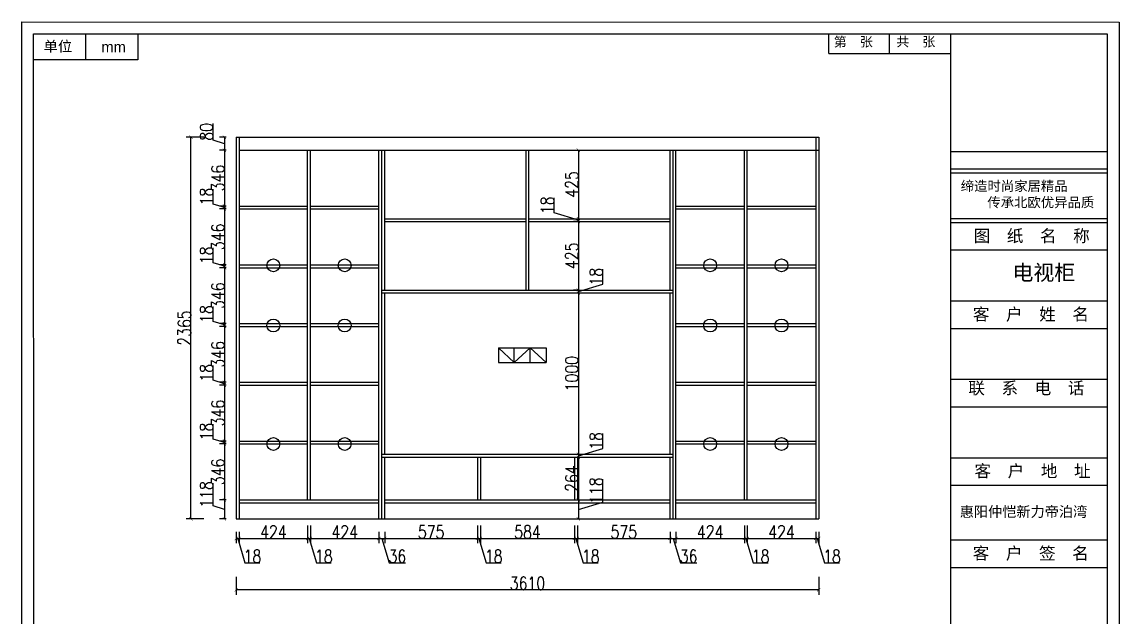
# Model space of a CAD drawing. Header units: millimetres. Extents: x 3255186 to 3429179, y -984851 to -941485.
# Drawn here: x 3275771 to 3282571, y -949659 to -945971 of the extents above; entities that cross this region are included whole.
import ezdxf

# ---------------------------------------------------------------- set-up
doc = ezdxf.new("R2010")
doc.units = ezdxf.units.MM
doc.header["$PDMODE"] = 35
doc.styles.add('DIM_FONT', font='SIMPLEX.shx', dxfattribs={"width": 0.8})
doc.styles.get("Standard").update_dxf_attribs({"font": 'acaderef.shx', "bigfont": 'bigfont.shx'})
doc.styles.add('新宋体', font='', dxfattribs={"height": 80})
doc.styles.get('新宋体').set_extended_font_data('NSimSun')
doc.dimstyles.new('ISO-25', dxfattribs={"dimtxt": 80, "dimasz": 20, "dimexe": 30, "dimexo": 80, "dimtad": 1, "dimdec": 0, "dimtxsty": 'DIM_FONT', "dimblk": 'ARCHTICK', "dimcen": 2.5, "dimadec": 0, "dimazin": 0, "dimtfac": 1, "dimtdec": 0, "dimtmove": 1, "dimatfit": 3, "dimfxl": 80, "dimfxlon": 1, "dimarcsym": 0})

# ---------------------------------------------------------------- blocks, each defined once
blk = doc.blocks.new('_ArchTick')
at = {"color": 0, "linetype": 'ByBlock', "const_width": 0.15}
blk.add_lwpolyline([(-0.5, -0.5), (0.5, 0.5)], dxfattribs=at)
blk = doc.blocks.new('*D330')
at = {"color": 0, "lineweight": -2, "ltscale": 5}
for p, q in [((3276955.3, -946704.4), (3276955.3, -946599.5)), ((3277037.2, -946685.7), (3276996.2, -946685.7)), ((3277026.2, -946685.7), (3277026.2, -946765.7)), ((3277026.2, -946725.7), (3276955.3, -946704.4)), ((3277037.2, -946765.7), (3276996.2, -946765.7))]:
    blk.add_line(p, q, dxfattribs=at)
at = {"layer": 'Defpoints', "color": 0, "ltscale": 5}
for p in [(3277117.2, -946685.7), (3277026.2, -946765.7), (3277117.2, -946765.7)]:
    blk.add_point(p, dxfattribs=at)
at = {"color": 0, "lineweight": -2, "ltscale": 5, "xscale": 20, "yscale": 20, "zscale": 20}
for p, rotation in [((3277026.2, -946685.7), 90), ((3277026.2, -946765.7), 270)]:
    blk.add_blockref('_ArchTick', p, dxfattribs=dict(at, rotation=rotation))
at = {"color": 0, "ltscale": 5, "insert": (3276914.6, -946651.9), "char_height": 80, "attachment_point": 5, "rotation": 90, "style": 'DIM_FONT'}
blk.add_mtext('80', dxfattribs=at)
blk = doc.blocks.new('*D331')
at = {"color": 0, "lineweight": -2, "ltscale": 5}
for p, q in [((3277037.2, -946765.7), (3276996.2, -946765.7)), ((3277026.2, -946765.7), (3277026.2, -947111.8)), ((3277037.2, -947111.8), (3276996.2, -947111.8))]:
    blk.add_line(p, q, dxfattribs=at)
at = {"layer": 'Defpoints', "color": 0, "ltscale": 5}
for p in [(3277117.2, -946765.7), (3277026.2, -947111.8), (3277117.2, -947111.8)]:
    blk.add_point(p, dxfattribs=at)
at = {"color": 0, "lineweight": -2, "ltscale": 5, "xscale": 20, "yscale": 20, "zscale": 20}
for p, rotation in [((3277026.2, -946765.7), 90), ((3277026.2, -947111.8), 270)]:
    blk.add_blockref('_ArchTick', p, dxfattribs=dict(at, rotation=rotation))
at = {"color": 0, "ltscale": 5, "insert": (3276985.6, -946938.7), "char_height": 80, "attachment_point": 5, "rotation": 90, "style": 'DIM_FONT'}
blk.add_mtext('346', dxfattribs=at)
blk = doc.blocks.new('*D332')
at = {"color": 0, "lineweight": -2, "ltscale": 5}
for p, q in [((3276955.3, -947099.5), (3276955.3, -947006.9)), ((3277026.2, -947120.8), (3276955.3, -947099.5)), ((3277037.2, -947111.8), (3276996.2, -947111.8)), ((3277026.2, -947111.8), (3277026.2, -947129.8)), ((3277037.2, -947129.8), (3276996.2, -947129.8))]:
    blk.add_line(p, q, dxfattribs=at)
at = {"layer": 'Defpoints', "color": 0, "ltscale": 5}
for p in [(3277117.2, -947111.8), (3277026.2, -947129.8), (3277117.2, -947129.8)]:
    blk.add_point(p, dxfattribs=at)
at = {"color": 0, "lineweight": -2, "ltscale": 5, "xscale": 20, "yscale": 20, "zscale": 20}
for p, rotation in [((3277026.2, -947111.8), 90), ((3277026.2, -947129.8), 270)]:
    blk.add_blockref('_ArchTick', p, dxfattribs=dict(at, rotation=rotation))
at = {"color": 0, "ltscale": 5, "insert": (3276914.6, -947053.2), "char_height": 80, "attachment_point": 5, "rotation": 90, "style": 'DIM_FONT'}
blk.add_mtext('18', dxfattribs=at)
blk = doc.blocks.new('*D333')
at = {"color": 0, "lineweight": -2, "ltscale": 5}
for p, q in [((3277037.2, -947129.8), (3276996.2, -947129.8)), ((3277026.2, -947129.8), (3277026.2, -947476)), ((3277037.2, -947476), (3276996.2, -947476))]:
    blk.add_line(p, q, dxfattribs=at)
at = {"layer": 'Defpoints', "color": 0, "ltscale": 5}
for p in [(3277117.2, -947129.8), (3277026.2, -947476), (3277117.2, -947476)]:
    blk.add_point(p, dxfattribs=at)
at = {"color": 0, "lineweight": -2, "ltscale": 5, "xscale": 20, "yscale": 20, "zscale": 20}
for p, rotation in [((3277026.2, -947129.8), 90), ((3277026.2, -947476), 270)]:
    blk.add_blockref('_ArchTick', p, dxfattribs=dict(at, rotation=rotation))
at = {"color": 0, "ltscale": 5, "insert": (3276985.6, -947302.9), "char_height": 80, "attachment_point": 5, "rotation": 90, "style": 'DIM_FONT'}
blk.add_mtext('346', dxfattribs=at)
blk = doc.blocks.new('*D334')
at = {"color": 0, "lineweight": -2, "ltscale": 5}
for p, q in [((3276955.3, -947463.7), (3276955.3, -947371)), ((3277026.2, -947485), (3276955.3, -947463.7)), ((3277037.2, -947476), (3276996.2, -947476)), ((3277037.2, -947494), (3276996.2, -947494)), ((3277026.2, -947476), (3277026.2, -947494))]:
    blk.add_line(p, q, dxfattribs=at)
at = {"layer": 'Defpoints', "color": 0, "ltscale": 5}
for p in [(3277026.2, -947494), (3277117.2, -947476), (3277117.2, -947494)]:
    blk.add_point(p, dxfattribs=at)
at = {"color": 0, "lineweight": -2, "ltscale": 5, "xscale": 20, "yscale": 20, "zscale": 20}
for p, rotation in [((3277026.2, -947476), 90), ((3277026.2, -947494), 270)]:
    blk.add_blockref('_ArchTick', p, dxfattribs=dict(at, rotation=rotation))
at = {"color": 0, "ltscale": 5, "insert": (3276914.6, -947417.4), "char_height": 80, "attachment_point": 5, "rotation": 90, "style": 'DIM_FONT'}
blk.add_mtext('18', dxfattribs=at)
blk = doc.blocks.new('*D335')
at = {"color": 0, "lineweight": -2, "ltscale": 5}
for p, q in [((3277037.2, -947494), (3276996.2, -947494)), ((3277026.2, -947494), (3277026.2, -947840.2)), ((3277037.2, -947840.2), (3276996.2, -947840.2))]:
    blk.add_line(p, q, dxfattribs=at)
at = {"layer": 'Defpoints', "color": 0, "ltscale": 5}
for p in [(3277117.2, -947494), (3277026.2, -947840.2), (3277117.2, -947840.2)]:
    blk.add_point(p, dxfattribs=at)
at = {"color": 0, "lineweight": -2, "ltscale": 5, "xscale": 20, "yscale": 20, "zscale": 20}
for p, rotation in [((3277026.2, -947494), 90), ((3277026.2, -947840.2), 270)]:
    blk.add_blockref('_ArchTick', p, dxfattribs=dict(at, rotation=rotation))
at = {"color": 0, "ltscale": 5, "insert": (3276985.6, -947667.1), "char_height": 80, "attachment_point": 5, "rotation": 90, "style": 'DIM_FONT'}
blk.add_mtext('346', dxfattribs=at)
blk = doc.blocks.new('*D336')
at = {"color": 0, "lineweight": -2, "ltscale": 5}
for p, q in [((3276955.3, -947827.9), (3276955.3, -947735.2)), ((3277026.2, -947849.2), (3276955.3, -947827.9)), ((3277037.2, -947840.2), (3276996.2, -947840.2)), ((3277037.2, -947858.2), (3276996.2, -947858.2)), ((3277026.2, -947840.2), (3277026.2, -947858.2))]:
    blk.add_line(p, q, dxfattribs=at)
at = {"layer": 'Defpoints', "color": 0, "ltscale": 5}
for p in [(3277026.2, -947858.2), (3277117.2, -947840.2), (3277117.2, -947858.2)]:
    blk.add_point(p, dxfattribs=at)
at = {"color": 0, "lineweight": -2, "ltscale": 5, "xscale": 20, "yscale": 20, "zscale": 20}
for p, rotation in [((3277026.2, -947840.2), 90), ((3277026.2, -947858.2), 270)]:
    blk.add_blockref('_ArchTick', p, dxfattribs=dict(at, rotation=rotation))
at = {"color": 0, "ltscale": 5, "insert": (3276914.6, -947781.5), "char_height": 80, "attachment_point": 5, "rotation": 90, "style": 'DIM_FONT'}
blk.add_mtext('18', dxfattribs=at)
blk = doc.blocks.new('*D337')
at = {"color": 0, "lineweight": -2, "ltscale": 5}
for p, q in [((3277037.2, -947858.2), (3276996.2, -947858.2)), ((3277026.2, -947858.2), (3277026.2, -948204.3)), ((3277037.2, -948204.3), (3276996.2, -948204.3))]:
    blk.add_line(p, q, dxfattribs=at)
at = {"layer": 'Defpoints', "color": 0, "ltscale": 5}
for p in [(3277117.2, -947858.2), (3277026.2, -948204.3), (3277117.2, -948204.3)]:
    blk.add_point(p, dxfattribs=at)
at = {"color": 0, "lineweight": -2, "ltscale": 5, "xscale": 20, "yscale": 20, "zscale": 20}
for p, rotation in [((3277026.2, -947858.2), 90), ((3277026.2, -948204.3), 270)]:
    blk.add_blockref('_ArchTick', p, dxfattribs=dict(at, rotation=rotation))
at = {"color": 0, "ltscale": 5, "insert": (3276985.6, -948031.2), "char_height": 80, "attachment_point": 5, "rotation": 90, "style": 'DIM_FONT'}
blk.add_mtext('346', dxfattribs=at)
blk = doc.blocks.new('*D338')
at = {"color": 0, "lineweight": -2, "ltscale": 5}
for p, q in [((3276955.3, -948192), (3276955.3, -948099.4)), ((3277026.2, -948213.3), (3276955.3, -948192)), ((3277037.2, -948204.3), (3276996.2, -948204.3)), ((3277037.2, -948222.3), (3276996.2, -948222.3)), ((3277026.2, -948204.3), (3277026.2, -948222.3))]:
    blk.add_line(p, q, dxfattribs=at)
at = {"layer": 'Defpoints', "color": 0, "ltscale": 5}
for p in [(3277026.2, -948222.3), (3277117.2, -948204.3), (3277117.2, -948222.3)]:
    blk.add_point(p, dxfattribs=at)
at = {"color": 0, "lineweight": -2, "ltscale": 5, "xscale": 20, "yscale": 20, "zscale": 20}
for p, rotation in [((3277026.2, -948204.3), 90), ((3277026.2, -948222.3), 270)]:
    blk.add_blockref('_ArchTick', p, dxfattribs=dict(at, rotation=rotation))
at = {"color": 0, "ltscale": 5, "insert": (3276914.6, -948145.7), "char_height": 80, "attachment_point": 5, "rotation": 90, "style": 'DIM_FONT'}
blk.add_mtext('18', dxfattribs=at)
blk = doc.blocks.new('*D339')
at = {"color": 0, "lineweight": -2, "ltscale": 5}
for p, q in [((3277037.2, -948222.3), (3276996.2, -948222.3)), ((3277026.2, -948222.3), (3277026.2, -948568.5)), ((3277037.2, -948568.5), (3276996.2, -948568.5))]:
    blk.add_line(p, q, dxfattribs=at)
at = {"layer": 'Defpoints', "color": 0, "ltscale": 5}
for p in [(3277117.2, -948222.3), (3277026.2, -948568.5), (3277117.2, -948568.5)]:
    blk.add_point(p, dxfattribs=at)
at = {"color": 0, "lineweight": -2, "ltscale": 5, "xscale": 20, "yscale": 20, "zscale": 20}
for p, rotation in [((3277026.2, -948222.3), 90), ((3277026.2, -948568.5), 270)]:
    blk.add_blockref('_ArchTick', p, dxfattribs=dict(at, rotation=rotation))
at = {"color": 0, "ltscale": 5, "insert": (3276985.6, -948395.4), "char_height": 80, "attachment_point": 5, "rotation": 90, "style": 'DIM_FONT'}
blk.add_mtext('346', dxfattribs=at)
blk = doc.blocks.new('*D340')
at = {"color": 0, "lineweight": -2, "ltscale": 5}
for p, q in [((3276955.3, -948556.2), (3276955.3, -948463.5)), ((3277026.2, -948577.5), (3276955.3, -948556.2)), ((3277037.2, -948568.5), (3276996.2, -948568.5)), ((3277037.2, -948586.5), (3276996.2, -948586.5)), ((3277026.2, -948568.5), (3277026.2, -948586.5))]:
    blk.add_line(p, q, dxfattribs=at)
at = {"layer": 'Defpoints', "color": 0, "ltscale": 5}
for p in [(3277026.2, -948586.5), (3277117.2, -948568.5), (3277117.2, -948586.5)]:
    blk.add_point(p, dxfattribs=at)
at = {"color": 0, "lineweight": -2, "ltscale": 5, "xscale": 20, "yscale": 20, "zscale": 20}
for p, rotation in [((3277026.2, -948568.5), 90), ((3277026.2, -948586.5), 270)]:
    blk.add_blockref('_ArchTick', p, dxfattribs=dict(at, rotation=rotation))
at = {"color": 0, "ltscale": 5, "insert": (3276914.6, -948509.9), "char_height": 80, "attachment_point": 5, "rotation": 90, "style": 'DIM_FONT'}
blk.add_mtext('18', dxfattribs=at)
blk = doc.blocks.new('*D341')
at = {"color": 0, "lineweight": -2, "ltscale": 5}
for p, q in [((3277037.2, -948586.5), (3276996.2, -948586.5)), ((3277026.2, -948586.5), (3277026.2, -948932.7)), ((3277037.2, -948932.7), (3276996.2, -948932.7))]:
    blk.add_line(p, q, dxfattribs=at)
at = {"layer": 'Defpoints', "color": 0, "ltscale": 5}
for p in [(3277117.2, -948586.5), (3277026.2, -948932.7), (3277117.2, -948932.7)]:
    blk.add_point(p, dxfattribs=at)
at = {"color": 0, "lineweight": -2, "ltscale": 5, "xscale": 20, "yscale": 20, "zscale": 20}
for p, rotation in [((3277026.2, -948586.5), 90), ((3277026.2, -948932.7), 270)]:
    blk.add_blockref('_ArchTick', p, dxfattribs=dict(at, rotation=rotation))
at = {"color": 0, "ltscale": 5, "insert": (3276985.6, -948759.6), "char_height": 80, "attachment_point": 5, "rotation": 90, "style": 'DIM_FONT'}
blk.add_mtext('346', dxfattribs=at)
blk = doc.blocks.new('*D342')
at = {"color": 0, "lineweight": -2, "ltscale": 5}
for p, q in [((3276955.3, -948970.4), (3276955.3, -948828.9)), ((3277037.2, -948932.7), (3276996.2, -948932.7)), ((3277026.2, -948932.7), (3277026.2, -949050.7)), ((3277026.2, -948991.7), (3276955.3, -948970.4)), ((3277037.2, -949050.7), (3276996.2, -949050.7))]:
    blk.add_line(p, q, dxfattribs=at)
at = {"layer": 'Defpoints', "color": 0, "ltscale": 5}
for p in [(3277117.2, -948932.7), (3277026.2, -949050.7), (3277117.2, -949050.7)]:
    blk.add_point(p, dxfattribs=at)
at = {"color": 0, "lineweight": -2, "ltscale": 5, "xscale": 20, "yscale": 20, "zscale": 20}
for p, rotation in [((3277026.2, -948932.7), 90), ((3277026.2, -949050.7), 270)]:
    blk.add_blockref('_ArchTick', p, dxfattribs=dict(at, rotation=rotation))
at = {"color": 0, "ltscale": 5, "insert": (3276914.6, -948899.7), "char_height": 80, "attachment_point": 5, "rotation": 90, "style": 'DIM_FONT'}
blk.add_mtext('118', dxfattribs=at)
blk = doc.blocks.new('*D343')
at = {"color": 0, "lineweight": -2, "ltscale": 5}
for p, q in [((3276898.5, -946685.7), (3276788.5, -946685.7)), ((3276818.5, -949050.7), (3276818.5, -946685.7)), ((3276898.5, -949050.7), (3276788.5, -949050.7))]:
    blk.add_line(p, q, dxfattribs=at)
at = {"layer": 'Defpoints', "color": 0, "ltscale": 5}
for p in [(3276818.5, -946685.7), (3277099.2, -946685.7), (3277099.2, -949050.7)]:
    blk.add_point(p, dxfattribs=at)
at = {"color": 0, "lineweight": -2, "ltscale": 5, "xscale": 20, "yscale": 20, "zscale": 20}
for p, rotation in [((3276818.5, -946685.7), 90), ((3276818.5, -949050.7), 270)]:
    blk.add_blockref('_ArchTick', p, dxfattribs=dict(at, rotation=rotation))
at = {"color": 0, "ltscale": 5, "insert": (3276777.9, -947868.2), "char_height": 80, "attachment_point": 5, "rotation": 90, "style": 'DIM_FONT'}
blk.add_mtext('2365', dxfattribs=at)
blk = doc.blocks.new('*D344')
at = {"color": 0, "lineweight": -2, "ltscale": 5}
for p, q in [((3277099.2, -949130.7), (3277099.2, -949202.1)), ((3277117.2, -949130.7), (3277117.2, -949202.1)), ((3277099.2, -949172.1), (3277117.2, -949172.1)), ((3277108.2, -949172.1), (3277153.4, -949323)), ((3277153.4, -949323), (3277246.1, -949323))]:
    blk.add_line(p, q, dxfattribs=at)
at = {"layer": 'Defpoints', "color": 0, "ltscale": 5}
for p in [(3277099.2, -949050.7), (3277117.2, -949050.7), (3277117.2, -949172.1)]:
    blk.add_point(p, dxfattribs=at)
at = {"color": 0, "lineweight": -2, "ltscale": 5, "xscale": 20, "yscale": 20, "zscale": 20, "rotation": 180}
blk.add_blockref('_ArchTick', (3277099.2, -949172.1), dxfattribs=at)
at = {"color": 0, "lineweight": -2, "ltscale": 5, "xscale": 20, "yscale": 20, "zscale": 20}
blk.add_blockref('_ArchTick', (3277117.2, -949172.1), dxfattribs=at)
at = {"color": 0, "ltscale": 5, "insert": (3277199.8, -949282.4), "char_height": 80, "attachment_point": 5, "style": 'DIM_FONT'}
blk.add_mtext('18', dxfattribs=at)
blk = doc.blocks.new('*D345')
at = {"color": 0, "lineweight": -2, "ltscale": 5}
for p, q in [((3277117.2, -949130.7), (3277117.2, -949202.1)), ((3277541.4, -949092.1), (3277541.4, -949202.1)), ((3277117.2, -949172.1), (3277541.4, -949172.1))]:
    blk.add_line(p, q, dxfattribs=at)
at = {"layer": 'Defpoints', "color": 0, "ltscale": 5}
for p in [(3277541.4, -948932.7), (3277117.2, -949050.7), (3277541.4, -949172.1)]:
    blk.add_point(p, dxfattribs=at)
at = {"color": 0, "lineweight": -2, "ltscale": 5, "xscale": 20, "yscale": 20, "zscale": 20, "rotation": 180}
blk.add_blockref('_ArchTick', (3277117.2, -949172.1), dxfattribs=at)
at = {"color": 0, "lineweight": -2, "ltscale": 5, "xscale": 20, "yscale": 20, "zscale": 20}
blk.add_blockref('_ArchTick', (3277541.4, -949172.1), dxfattribs=at)
at = {"color": 0, "ltscale": 5, "insert": (3277329.3, -949131.4), "char_height": 80, "attachment_point": 5, "style": 'DIM_FONT'}
blk.add_mtext('424', dxfattribs=at)
blk = doc.blocks.new('*D346')
at = {"color": 0, "lineweight": -2, "ltscale": 5}
for p, q in [((3277541.4, -949092.1), (3277541.4, -949202.1)), ((3277559.4, -949092.1), (3277559.4, -949202.1)), ((3277541.4, -949172.1), (3277559.4, -949172.1)), ((3277550.4, -949172.1), (3277595.7, -949323)), ((3277595.7, -949323), (3277688.4, -949323))]:
    blk.add_line(p, q, dxfattribs=at)
at = {"layer": 'Defpoints', "color": 0, "ltscale": 5}
for p in [(3277541.4, -948932.7), (3277559.4, -948932.7), (3277559.4, -949172.1)]:
    blk.add_point(p, dxfattribs=at)
at = {"color": 0, "lineweight": -2, "ltscale": 5, "xscale": 20, "yscale": 20, "zscale": 20, "rotation": 180}
blk.add_blockref('_ArchTick', (3277541.4, -949172.1), dxfattribs=at)
at = {"color": 0, "lineweight": -2, "ltscale": 5, "xscale": 20, "yscale": 20, "zscale": 20}
blk.add_blockref('_ArchTick', (3277559.4, -949172.1), dxfattribs=at)
at = {"color": 0, "ltscale": 5, "insert": (3277642, -949282.4), "char_height": 80, "attachment_point": 5, "style": 'DIM_FONT'}
blk.add_mtext('18', dxfattribs=at)
blk = doc.blocks.new('*D347')
at = {"color": 0, "lineweight": -2, "ltscale": 5}
for p, q in [((3277559.4, -949092.1), (3277559.4, -949202.1)), ((3277983.7, -949130.7), (3277983.7, -949202.1)), ((3277559.4, -949172.1), (3277983.7, -949172.1))]:
    blk.add_line(p, q, dxfattribs=at)
at = {"layer": 'Defpoints', "color": 0, "ltscale": 5}
for p in [(3277559.4, -948932.7), (3277983.7, -949050.7), (3277983.7, -949172.1)]:
    blk.add_point(p, dxfattribs=at)
at = {"color": 0, "lineweight": -2, "ltscale": 5, "xscale": 20, "yscale": 20, "zscale": 20, "rotation": 180}
blk.add_blockref('_ArchTick', (3277559.4, -949172.1), dxfattribs=at)
at = {"color": 0, "lineweight": -2, "ltscale": 5, "xscale": 20, "yscale": 20, "zscale": 20}
blk.add_blockref('_ArchTick', (3277983.7, -949172.1), dxfattribs=at)
at = {"color": 0, "ltscale": 5, "insert": (3277771.5, -949131.4), "char_height": 80, "attachment_point": 5, "style": 'DIM_FONT'}
blk.add_mtext('424', dxfattribs=at)
blk = doc.blocks.new('*D348')
at = {"color": 0, "lineweight": -2, "ltscale": 5}
for p, q in [((3277983.7, -949130.7), (3277983.7, -949202.1)), ((3278019.7, -949130.7), (3278019.7, -949202.1)), ((3277983.7, -949172.1), (3278019.7, -949172.1)), ((3278001.7, -949172.1), (3278046.9, -949323)), ((3278046.9, -949323), (3278148.8, -949323))]:
    blk.add_line(p, q, dxfattribs=at)
at = {"layer": 'Defpoints', "color": 0, "ltscale": 5}
for p in [(3277983.7, -949050.7), (3278019.7, -949050.7), (3278019.7, -949172.1)]:
    blk.add_point(p, dxfattribs=at)
at = {"color": 0, "lineweight": -2, "ltscale": 5, "xscale": 20, "yscale": 20, "zscale": 20, "rotation": 180}
blk.add_blockref('_ArchTick', (3277983.7, -949172.1), dxfattribs=at)
at = {"color": 0, "lineweight": -2, "ltscale": 5, "xscale": 20, "yscale": 20, "zscale": 20}
blk.add_blockref('_ArchTick', (3278019.7, -949172.1), dxfattribs=at)
at = {"color": 0, "ltscale": 5, "insert": (3278097.8, -949282.4), "char_height": 80, "attachment_point": 5, "style": 'DIM_FONT'}
blk.add_mtext('36', dxfattribs=at)
blk = doc.blocks.new('*D349')
at = {"color": 0, "lineweight": -2, "ltscale": 5}
for p, q in [((3278019.7, -949130.7), (3278019.7, -949202.1)), ((3278594.3, -949092.1), (3278594.3, -949202.1)), ((3278019.7, -949172.1), (3278594.3, -949172.1))]:
    blk.add_line(p, q, dxfattribs=at)
at = {"layer": 'Defpoints', "color": 0, "ltscale": 5}
for p in [(3278594.3, -948932.7), (3278019.7, -949050.7), (3278594.3, -949172.1)]:
    blk.add_point(p, dxfattribs=at)
at = {"color": 0, "lineweight": -2, "ltscale": 5, "xscale": 20, "yscale": 20, "zscale": 20, "rotation": 180}
blk.add_blockref('_ArchTick', (3278019.7, -949172.1), dxfattribs=at)
at = {"color": 0, "lineweight": -2, "ltscale": 5, "xscale": 20, "yscale": 20, "zscale": 20}
blk.add_blockref('_ArchTick', (3278594.3, -949172.1), dxfattribs=at)
at = {"color": 0, "ltscale": 5, "insert": (3278307, -949131.4), "char_height": 80, "attachment_point": 5, "style": 'DIM_FONT'}
blk.add_mtext('575', dxfattribs=at)
blk = doc.blocks.new('*D350')
at = {"color": 0, "lineweight": -2, "ltscale": 5}
for p, q in [((3278594.3, -949092.1), (3278594.3, -949202.1)), ((3278612.3, -949092.1), (3278612.3, -949202.1)), ((3278594.3, -949172.1), (3278612.3, -949172.1)), ((3278603.3, -949172.1), (3278648.6, -949323)), ((3278648.6, -949323), (3278741.3, -949323))]:
    blk.add_line(p, q, dxfattribs=at)
at = {"layer": 'Defpoints', "color": 0, "ltscale": 5}
for p in [(3278594.3, -948932.7), (3278612.3, -948932.7), (3278612.3, -949172.1)]:
    blk.add_point(p, dxfattribs=at)
at = {"color": 0, "lineweight": -2, "ltscale": 5, "xscale": 20, "yscale": 20, "zscale": 20, "rotation": 180}
blk.add_blockref('_ArchTick', (3278594.3, -949172.1), dxfattribs=at)
at = {"color": 0, "lineweight": -2, "ltscale": 5, "xscale": 20, "yscale": 20, "zscale": 20}
blk.add_blockref('_ArchTick', (3278612.3, -949172.1), dxfattribs=at)
at = {"color": 0, "ltscale": 5, "insert": (3278694.9, -949282.4), "char_height": 80, "attachment_point": 5, "style": 'DIM_FONT'}
blk.add_mtext('18', dxfattribs=at)
blk = doc.blocks.new('*D351')
at = {"color": 0, "lineweight": -2, "ltscale": 5}
for p, q in [((3278612.3, -949092.1), (3278612.3, -949202.1)), ((3279196, -949092.1), (3279196, -949202.1)), ((3278612.3, -949172.1), (3279196, -949172.1))]:
    blk.add_line(p, q, dxfattribs=at)
at = {"layer": 'Defpoints', "color": 0, "ltscale": 5}
for p in [(3278612.3, -948932.7), (3279196, -948932.7), (3279196, -949172.1)]:
    blk.add_point(p, dxfattribs=at)
at = {"color": 0, "lineweight": -2, "ltscale": 5, "xscale": 20, "yscale": 20, "zscale": 20, "rotation": 180}
blk.add_blockref('_ArchTick', (3278612.3, -949172.1), dxfattribs=at)
at = {"color": 0, "lineweight": -2, "ltscale": 5, "xscale": 20, "yscale": 20, "zscale": 20}
blk.add_blockref('_ArchTick', (3279196, -949172.1), dxfattribs=at)
at = {"color": 0, "ltscale": 5, "insert": (3278904.2, -949131.4), "char_height": 80, "attachment_point": 5, "style": 'DIM_FONT'}
blk.add_mtext('584', dxfattribs=at)
blk = doc.blocks.new('*D352')
at = {"color": 0, "lineweight": -2, "ltscale": 5}
for p, q in [((3279196, -949092.1), (3279196, -949202.1)), ((3279214, -949092.1), (3279214, -949202.1)), ((3279196, -949172.1), (3279214, -949172.1)), ((3279205, -949172.1), (3279250.3, -949323)), ((3279250.3, -949323), (3279342.9, -949323))]:
    blk.add_line(p, q, dxfattribs=at)
at = {"layer": 'Defpoints', "color": 0, "ltscale": 5}
for p in [(3279196, -948932.7), (3279214, -948932.7), (3279214, -949172.1)]:
    blk.add_point(p, dxfattribs=at)
at = {"color": 0, "lineweight": -2, "ltscale": 5, "xscale": 20, "yscale": 20, "zscale": 20, "rotation": 180}
blk.add_blockref('_ArchTick', (3279196, -949172.1), dxfattribs=at)
at = {"color": 0, "lineweight": -2, "ltscale": 5, "xscale": 20, "yscale": 20, "zscale": 20}
blk.add_blockref('_ArchTick', (3279214, -949172.1), dxfattribs=at)
at = {"color": 0, "ltscale": 5, "insert": (3279296.6, -949282.4), "char_height": 80, "attachment_point": 5, "style": 'DIM_FONT'}
blk.add_mtext('18', dxfattribs=at)
blk = doc.blocks.new('*D353')
at = {"color": 0, "lineweight": -2, "ltscale": 5}
for p, q in [((3279214, -949092.1), (3279214, -949202.1)), ((3279788.7, -949130.7), (3279788.7, -949202.1)), ((3279214, -949172.1), (3279788.7, -949172.1))]:
    blk.add_line(p, q, dxfattribs=at)
at = {"layer": 'Defpoints', "color": 0, "ltscale": 5}
for p in [(3279214, -948932.7), (3279788.7, -949050.7), (3279788.7, -949172.1)]:
    blk.add_point(p, dxfattribs=at)
at = {"color": 0, "lineweight": -2, "ltscale": 5, "xscale": 20, "yscale": 20, "zscale": 20, "rotation": 180}
blk.add_blockref('_ArchTick', (3279214, -949172.1), dxfattribs=at)
at = {"color": 0, "lineweight": -2, "ltscale": 5, "xscale": 20, "yscale": 20, "zscale": 20}
blk.add_blockref('_ArchTick', (3279788.7, -949172.1), dxfattribs=at)
at = {"color": 0, "ltscale": 5, "insert": (3279501.3, -949131.4), "char_height": 80, "attachment_point": 5, "style": 'DIM_FONT'}
blk.add_mtext('575', dxfattribs=at)
blk = doc.blocks.new('*D354')
at = {"color": 0, "lineweight": -2, "ltscale": 5}
for p, q in [((3279788.7, -949130.7), (3279788.7, -949202.1)), ((3279824.7, -949130.7), (3279824.7, -949202.1)), ((3279788.7, -949172.1), (3279824.7, -949172.1)), ((3279806.7, -949172.1), (3279851.9, -949323)), ((3279851.9, -949323), (3279953.8, -949323))]:
    blk.add_line(p, q, dxfattribs=at)
at = {"layer": 'Defpoints', "color": 0, "ltscale": 5}
for p in [(3279788.7, -949050.7), (3279824.7, -949050.7), (3279824.7, -949172.1)]:
    blk.add_point(p, dxfattribs=at)
at = {"color": 0, "lineweight": -2, "ltscale": 5, "xscale": 20, "yscale": 20, "zscale": 20, "rotation": 180}
blk.add_blockref('_ArchTick', (3279788.7, -949172.1), dxfattribs=at)
at = {"color": 0, "lineweight": -2, "ltscale": 5, "xscale": 20, "yscale": 20, "zscale": 20}
blk.add_blockref('_ArchTick', (3279824.7, -949172.1), dxfattribs=at)
at = {"color": 0, "ltscale": 5, "insert": (3279902.8, -949282.4), "char_height": 80, "attachment_point": 5, "style": 'DIM_FONT'}
blk.add_mtext('36', dxfattribs=at)
blk = doc.blocks.new('*D355')
at = {"color": 0, "lineweight": -2, "ltscale": 5}
for p, q in [((3279824.7, -949130.7), (3279824.7, -949202.1)), ((3280248.9, -949092.1), (3280248.9, -949202.1)), ((3279824.7, -949172.1), (3280248.9, -949172.1))]:
    blk.add_line(p, q, dxfattribs=at)
at = {"layer": 'Defpoints', "color": 0, "ltscale": 5}
for p in [(3280248.9, -948932.7), (3279824.7, -949050.7), (3280248.9, -949172.1)]:
    blk.add_point(p, dxfattribs=at)
at = {"color": 0, "lineweight": -2, "ltscale": 5, "xscale": 20, "yscale": 20, "zscale": 20, "rotation": 180}
blk.add_blockref('_ArchTick', (3279824.7, -949172.1), dxfattribs=at)
at = {"color": 0, "lineweight": -2, "ltscale": 5, "xscale": 20, "yscale": 20, "zscale": 20}
blk.add_blockref('_ArchTick', (3280248.9, -949172.1), dxfattribs=at)
at = {"color": 0, "ltscale": 5, "insert": (3280036.8, -949131.4), "char_height": 80, "attachment_point": 5, "style": 'DIM_FONT'}
blk.add_mtext('424', dxfattribs=at)
blk = doc.blocks.new('*D356')
at = {"color": 0, "lineweight": -2, "ltscale": 5}
for p, q in [((3280248.9, -949092.1), (3280248.9, -949202.1)), ((3280266.9, -949092.1), (3280266.9, -949202.1)), ((3280248.9, -949172.1), (3280266.9, -949172.1)), ((3280257.9, -949172.1), (3280303.2, -949323)), ((3280303.2, -949323), (3280395.9, -949323))]:
    blk.add_line(p, q, dxfattribs=at)
at = {"layer": 'Defpoints', "color": 0, "ltscale": 5}
for p in [(3280248.9, -948932.7), (3280266.9, -948932.7), (3280266.9, -949172.1)]:
    blk.add_point(p, dxfattribs=at)
at = {"color": 0, "lineweight": -2, "ltscale": 5, "xscale": 20, "yscale": 20, "zscale": 20, "rotation": 180}
blk.add_blockref('_ArchTick', (3280248.9, -949172.1), dxfattribs=at)
at = {"color": 0, "lineweight": -2, "ltscale": 5, "xscale": 20, "yscale": 20, "zscale": 20}
blk.add_blockref('_ArchTick', (3280266.9, -949172.1), dxfattribs=at)
at = {"color": 0, "ltscale": 5, "insert": (3280349.5, -949282.4), "char_height": 80, "attachment_point": 5, "style": 'DIM_FONT'}
blk.add_mtext('18', dxfattribs=at)
blk = doc.blocks.new('*D357')
at = {"color": 0, "lineweight": -2, "ltscale": 5}
for p, q in [((3280266.9, -949092.1), (3280266.9, -949202.1)), ((3280691.2, -949130.7), (3280691.2, -949202.1)), ((3280266.9, -949172.1), (3280691.2, -949172.1))]:
    blk.add_line(p, q, dxfattribs=at)
at = {"layer": 'Defpoints', "color": 0, "ltscale": 5}
for p in [(3280266.9, -948932.7), (3280691.2, -949050.7), (3280691.2, -949172.1)]:
    blk.add_point(p, dxfattribs=at)
at = {"color": 0, "lineweight": -2, "ltscale": 5, "xscale": 20, "yscale": 20, "zscale": 20, "rotation": 180}
blk.add_blockref('_ArchTick', (3280266.9, -949172.1), dxfattribs=at)
at = {"color": 0, "lineweight": -2, "ltscale": 5, "xscale": 20, "yscale": 20, "zscale": 20}
blk.add_blockref('_ArchTick', (3280691.2, -949172.1), dxfattribs=at)
at = {"color": 0, "ltscale": 5, "insert": (3280479, -949131.4), "char_height": 80, "attachment_point": 5, "style": 'DIM_FONT'}
blk.add_mtext('424', dxfattribs=at)
blk = doc.blocks.new('*D358')
at = {"color": 0, "lineweight": -2, "ltscale": 5}
for p, q in [((3280691.2, -949130.7), (3280691.2, -949202.1)), ((3280709.2, -949130.7), (3280709.2, -949202.1)), ((3280691.2, -949172.1), (3280709.2, -949172.1)), ((3280700.2, -949172.1), (3280745.4, -949323)), ((3280745.4, -949323), (3280838.1, -949323))]:
    blk.add_line(p, q, dxfattribs=at)
at = {"layer": 'Defpoints', "color": 0, "ltscale": 5}
for p in [(3280691.2, -949050.7), (3280709.2, -949050.7), (3280709.2, -949172.1)]:
    blk.add_point(p, dxfattribs=at)
at = {"color": 0, "lineweight": -2, "ltscale": 5, "xscale": 20, "yscale": 20, "zscale": 20, "rotation": 180}
blk.add_blockref('_ArchTick', (3280691.2, -949172.1), dxfattribs=at)
at = {"color": 0, "lineweight": -2, "ltscale": 5, "xscale": 20, "yscale": 20, "zscale": 20}
blk.add_blockref('_ArchTick', (3280709.2, -949172.1), dxfattribs=at)
at = {"color": 0, "ltscale": 5, "insert": (3280791.8, -949282.4), "char_height": 80, "attachment_point": 5, "style": 'DIM_FONT'}
blk.add_mtext('18', dxfattribs=at)
blk = doc.blocks.new('*D359')
at = {"color": 0, "lineweight": -2, "ltscale": 5}
for p, q in [((3277099.2, -949410.9), (3277099.2, -949520.9)), ((3280709.2, -949410.9), (3280709.2, -949520.9)), ((3280709.2, -949490.9), (3277099.2, -949490.9))]:
    blk.add_line(p, q, dxfattribs=at)
at = {"layer": 'Defpoints', "color": 0, "ltscale": 5}
for p in [(3277099.2, -949050.7), (3280709.2, -949050.7), (3277099.2, -949490.9)]:
    blk.add_point(p, dxfattribs=at)
at = {"color": 0, "lineweight": -2, "ltscale": 5, "xscale": 20, "yscale": 20, "zscale": 20, "rotation": 180}
blk.add_blockref('_ArchTick', (3277099.2, -949490.9), dxfattribs=at)
at = {"color": 0, "lineweight": -2, "ltscale": 5, "xscale": 20, "yscale": 20, "zscale": 20}
blk.add_blockref('_ArchTick', (3280709.2, -949490.9), dxfattribs=at)
at = {"color": 0, "ltscale": 5, "insert": (3278904.2, -949450.2), "char_height": 80, "attachment_point": 5, "style": 'DIM_FONT'}
blk.add_mtext('3610', dxfattribs=at)
blk = doc.blocks.new('*D360')
at = {"color": 0, "lineweight": -2, "ltscale": 5}
for p, q in [((3279219.7, -946765.7), (3279249.7, -946765.7)), ((3279219.7, -946765.7), (3279219.7, -947190.2)), ((3279219.7, -947190.2), (3279249.7, -947190.2))]:
    blk.add_line(p, q, dxfattribs=at)
at = {"layer": 'Defpoints', "color": 0, "ltscale": 5}
for p in [(3279154.9, -946765.7), (3279154.9, -947190.2), (3279219.7, -947190.2)]:
    blk.add_point(p, dxfattribs=at)
at = {"color": 0, "lineweight": -2, "ltscale": 5, "xscale": 20, "yscale": 20, "zscale": 20}
for p, rotation in [((3279219.7, -946765.7), 90), ((3279219.7, -947190.2), 270)]:
    blk.add_blockref('_ArchTick', p, dxfattribs=dict(at, rotation=rotation))
at = {"color": 0, "ltscale": 5, "insert": (3279179.1, -946977.9), "char_height": 80, "attachment_point": 5, "rotation": 90, "style": 'DIM_FONT'}
blk.add_mtext('425', dxfattribs=at)
blk = doc.blocks.new('*D361')
at = {"color": 0, "lineweight": -2, "ltscale": 5}
for p, q in [((3279068.8, -947153.9), (3279068.8, -947061.2)), ((3279219.7, -947199.2), (3279068.8, -947153.9)), ((3279219.7, -947208.2), (3279189.7, -947208.2)), ((3279219.7, -947190.2), (3279249.7, -947190.2)), ((3279219.7, -947190.2), (3279219.7, -947208.2))]:
    blk.add_line(p, q, dxfattribs=at)
at = {"layer": 'Defpoints', "color": 0, "ltscale": 5}
for p in [(3279154.9, -947190.2), (3279219.7, -947208.2), (3279219.7, -947208.2)]:
    blk.add_point(p, dxfattribs=at)
at = {"color": 0, "lineweight": -2, "ltscale": 5, "xscale": 20, "yscale": 20, "zscale": 20}
for p, rotation in [((3279219.7, -947190.2), 90), ((3279219.7, -947208.2), 270)]:
    blk.add_blockref('_ArchTick', p, dxfattribs=dict(at, rotation=rotation))
at = {"color": 0, "ltscale": 5, "insert": (3279028.1, -947107.5), "char_height": 80, "attachment_point": 5, "rotation": 90, "style": 'DIM_FONT'}
blk.add_mtext('18', dxfattribs=at)
blk = doc.blocks.new('*D362')
at = {"color": 0, "lineweight": -2, "ltscale": 5}
for p, q in [((3279219.7, -947208.2), (3279189.7, -947208.2)), ((3279219.7, -947208.2), (3279219.7, -947632.7)), ((3279219.7, -947632.7), (3279189.7, -947632.7))]:
    blk.add_line(p, q, dxfattribs=at)
at = {"layer": 'Defpoints', "color": 0, "ltscale": 5}
for p in [(3279219.7, -947208.2), (3279219.7, -947632.7), (3279219.7, -947632.7)]:
    blk.add_point(p, dxfattribs=at)
at = {"color": 0, "lineweight": -2, "ltscale": 5, "xscale": 20, "yscale": 20, "zscale": 20}
for p, rotation in [((3279219.7, -947208.2), 90), ((3279219.7, -947632.7), 270)]:
    blk.add_blockref('_ArchTick', p, dxfattribs=dict(at, rotation=rotation))
at = {"color": 0, "ltscale": 5, "insert": (3279179.1, -947420.4), "char_height": 80, "attachment_point": 5, "rotation": 90, "style": 'DIM_FONT'}
blk.add_mtext('425', dxfattribs=at)
blk = doc.blocks.new('*D363')
at = {"color": 0, "lineweight": -2, "ltscale": 5}
for p, q in [((3279370.6, -947596.4), (3279370.6, -947503.7)), ((3279219.7, -947632.7), (3279189.7, -947632.7)), ((3279219.7, -947641.7), (3279370.6, -947596.4)), ((3279219.7, -947632.7), (3279219.7, -947650.7)), ((3279219.7, -947650.7), (3279249.7, -947650.7))]:
    blk.add_line(p, q, dxfattribs=at)
at = {"layer": 'Defpoints', "color": 0, "ltscale": 5}
for p in [(3279216.6, -947650.7), (3279219.7, -947632.7), (3279219.7, -947650.7)]:
    blk.add_point(p, dxfattribs=at)
at = {"color": 0, "lineweight": -2, "ltscale": 5, "xscale": 20, "yscale": 20, "zscale": 20}
for p, rotation in [((3279219.7, -947632.7), 90), ((3279219.7, -947650.7), 270)]:
    blk.add_blockref('_ArchTick', p, dxfattribs=dict(at, rotation=rotation))
at = {"color": 0, "ltscale": 5, "insert": (3279330, -947550), "char_height": 80, "attachment_point": 5, "rotation": 90, "style": 'DIM_FONT'}
blk.add_mtext('18', dxfattribs=at)
blk = doc.blocks.new('*D364')
at = {"color": 0, "lineweight": -2, "ltscale": 5}
for p, q in [((3279219.7, -947650.7), (3279249.7, -947650.7)), ((3279219.7, -947650.7), (3279219.7, -948650.7)), ((3279219.7, -948650.7), (3279249.7, -948650.7))]:
    blk.add_line(p, q, dxfattribs=at)
at = {"layer": 'Defpoints', "color": 0, "ltscale": 5}
for p in [(3279216.6, -947650.7), (3279216.6, -948650.7), (3279219.7, -948650.7)]:
    blk.add_point(p, dxfattribs=at)
at = {"color": 0, "lineweight": -2, "ltscale": 5, "xscale": 20, "yscale": 20, "zscale": 20}
for p, rotation in [((3279219.7, -947650.7), 90), ((3279219.7, -948650.7), 270)]:
    blk.add_blockref('_ArchTick', p, dxfattribs=dict(at, rotation=rotation))
at = {"color": 0, "ltscale": 5, "insert": (3279179.1, -948150.7), "char_height": 80, "attachment_point": 5, "rotation": 90, "style": 'DIM_FONT'}
blk.add_mtext('1000', dxfattribs=at)
blk = doc.blocks.new('*D365')
at = {"color": 0, "lineweight": -2, "ltscale": 5}
for p, q in [((3279370.6, -948614.4), (3279370.6, -948521.7)), ((3279219.7, -948659.7), (3279370.6, -948614.4)), ((3279219.7, -948650.7), (3279249.7, -948650.7)), ((3279219.7, -948650.7), (3279219.7, -948668.7)), ((3279219.7, -948668.7), (3279249.7, -948668.7))]:
    blk.add_line(p, q, dxfattribs=at)
at = {"layer": 'Defpoints', "color": 0, "ltscale": 5}
for p in [(3279216.6, -948650.7), (3279216.6, -948668.7), (3279219.7, -948668.7)]:
    blk.add_point(p, dxfattribs=at)
at = {"color": 0, "lineweight": -2, "ltscale": 5, "xscale": 20, "yscale": 20, "zscale": 20}
for p, rotation in [((3279219.7, -948650.7), 90), ((3279219.7, -948668.7), 270)]:
    blk.add_blockref('_ArchTick', p, dxfattribs=dict(at, rotation=rotation))
at = {"color": 0, "ltscale": 5, "insert": (3279330, -948568), "char_height": 80, "attachment_point": 5, "rotation": 90, "style": 'DIM_FONT'}
blk.add_mtext('18', dxfattribs=at)
blk = doc.blocks.new('*D366')
at = {"color": 0, "lineweight": -2, "ltscale": 5}
for p, q in [((3279219.7, -948668.7), (3279249.7, -948668.7)), ((3279219.7, -948668.7), (3279219.7, -948932.7)), ((3279219.7, -948932.7), (3279249.7, -948932.7))]:
    blk.add_line(p, q, dxfattribs=at)
at = {"layer": 'Defpoints', "color": 0, "ltscale": 5}
for p in [(3279216.6, -948668.7), (3279216.6, -948932.7), (3279219.7, -948932.7)]:
    blk.add_point(p, dxfattribs=at)
at = {"color": 0, "lineweight": -2, "ltscale": 5, "xscale": 20, "yscale": 20, "zscale": 20}
for p, rotation in [((3279219.7, -948668.7), 90), ((3279219.7, -948932.7), 270)]:
    blk.add_blockref('_ArchTick', p, dxfattribs=dict(at, rotation=rotation))
at = {"color": 0, "ltscale": 5, "insert": (3279179.1, -948800.7), "char_height": 80, "attachment_point": 5, "rotation": 90, "style": 'DIM_FONT'}
blk.add_mtext('264', dxfattribs=at)
blk = doc.blocks.new('*D367')
at = {"color": 0, "lineweight": -2, "ltscale": 5}
for p, q in [((3279370.6, -948946.4), (3279370.6, -948804.9)), ((3279219.7, -948932.7), (3279249.7, -948932.7)), ((3279219.7, -948932.7), (3279219.7, -949050.7)), ((3279219.7, -948991.7), (3279370.6, -948946.4)), ((3279219.7, -949050.7), (3279249.7, -949050.7))]:
    blk.add_line(p, q, dxfattribs=at)
at = {"layer": 'Defpoints', "color": 0, "ltscale": 5}
for p in [(3279216.6, -948932.7), (3279216.6, -949050.7), (3279219.7, -949050.7)]:
    blk.add_point(p, dxfattribs=at)
at = {"color": 0, "lineweight": -2, "ltscale": 5, "xscale": 20, "yscale": 20, "zscale": 20}
for p, rotation in [((3279219.7, -948932.7), 90), ((3279219.7, -949050.7), 270)]:
    blk.add_blockref('_ArchTick', p, dxfattribs=dict(at, rotation=rotation))
at = {"color": 0, "ltscale": 5, "insert": (3279330, -948875.7), "char_height": 80, "attachment_point": 5, "rotation": 90, "style": 'DIM_FONT'}
blk.add_mtext('118', dxfattribs=at)
blk = doc.blocks.new('M')
for p, q in [((7224, 24106), (7224, 32333)), ((7224, 32333), (18599, 32332)), ((18599, 32332), (18599, 24106)), ((7346, 24228), (7345, 32211)), ((7345, 32211), (18477, 32210)), ((7886, 31941), (7886, 32211)), ((8426, 32211), (8426, 31941)), ((15589, 32004), (15589, 32211)), ((16220, 32004), (16220, 32211)), ((16852, 32210), (16852, 25243)), ((18477, 32210), (18477, 24228)), ((15589, 32004), (16852, 32004)), ((8426, 31941), (7345, 31941)), ((16852, 30991), (18477, 30991)), ((16852, 30810), (18477, 30810)), ((16852, 30770), (18477, 30770)), ((16852, 30294), (18477, 30294)), ((16852, 30253), (18477, 30253)), ((16852, 29969), (18477, 29969)), ((16852, 29440), (18477, 29440)), ((16852, 29156), (18477, 29156)), ((16852, 28628), (18477, 28628)), ((16852, 28343), (18477, 28343)), ((16852, 27815), (18477, 27815)), ((16852, 27531), (18477, 27531)), ((16852, 26962), (18477, 26962)), ((16852, 26677), (18477, 26677))]:
    blk.add_line(p, q)
at = {"char_height": 109.1, "attachment_point": 5}
for s, insert in [('{\\fSimSun|b0|i0|c134|p54;单位}', (7596, 32074)), ('{\\fArial|b0|i0|c0|p32;mm}', (8174, 32074))]:
    blk.add_mtext(s, dxfattribs=dict(at, insert=insert))
at = {"attachment_point": 1}
for s, insert, char_height, width in [('{\\fSimSun|b0|i0|c134|p54;第  张}', (15641, 32177), 99.06, 2286.9), ('{\\fSimSun|b0|i0|c134|p54;共  张}', (16289, 32178), 99.06, 2286.9), ('{\\fSimSun|b0|i0|c134|p2;缔造时尚家居精品\\P    传承北欧优异品质}', (16957, 30683), 101.58, 1676.49)]:
    blk.add_mtext(s, dxfattribs=dict(at, insert=insert, char_height=char_height, width=width))
at = {"char_height": 126.2, "attachment_point": 1, "style": '新宋体'}
for s, insert, width in [('图  纸  名  称', (17091, 30178), 1414.86), ('客  户  姓  名', (17083, 29365), 1414.86), ('联  系  电  话', (17036, 28600), 1756.25), ('客  户  地  址', (17100, 27740), 1414.86), ('客  户  签  名', (17081, 26887), 1414.86)]:
    blk.add_mtext(s, dxfattribs=dict(at, insert=insert, width=width))

msp = doc.modelspace()

# ---------------------------------------------------------------- linework, layer by layer
at = {"ltscale": 5}
for p, q in [((3277099.2, -946685.7), (3280709.2, -946685.7)), ((3277099.2, -946685.7), (3277099.2, -949050.7)), ((3277117.2, -946685.7), (3277117.2, -949050.7)), ((3280691.2, -946685.7), (3280691.2, -949050.7)), ((3280709.2, -946685.7), (3280709.2, -949050.7)), ((3277117.2, -946765.7), (3280709.2, -946765.7)), ((3277541.4, -948932.7), (3277541.4, -946765.7)), ((3277559.4, -948932.7), (3277559.4, -946765.7)), ((3277983.7, -949050.7), (3277983.7, -946765.7)), ((3278001.7, -949050.7), (3278001.7, -946765.7)), ((3278019.7, -947632.7), (3278019.7, -946765.7)), ((3278895.2, -947632.7), (3278895.2, -946765.7)), ((3278913.2, -947632.7), (3278913.2, -946765.7)), ((3279788.7, -947632.7), (3279788.7, -946765.7)), ((3279806.7, -949050.7), (3279806.7, -946765.7)), ((3279824.7, -949050.7), (3279824.7, -946765.7)), ((3280248.9, -948932.7), (3280248.9, -946765.7)), ((3280266.9, -948932.7), (3280266.9, -946765.7)), ((3277117.2, -947111.8), (3277541.4, -947111.8)), ((3277559.4, -947111.8), (3277983.7, -947111.8)), ((3279824.7, -947111.8), (3280248.9, -947111.8)), ((3280266.9, -947111.8), (3280691.2, -947111.8)), ((3277117.2, -947129.8), (3277541.4, -947129.8)), ((3277559.4, -947129.8), (3277983.7, -947129.8)), ((3279824.7, -947129.8), (3280248.9, -947129.8)), ((3280266.9, -947129.8), (3280691.2, -947129.8)), ((3277117.2, -947476), (3277541.4, -947476)), ((3277117.2, -947494), (3277541.4, -947494)), ((3277559.4, -947476), (3277983.7, -947476)), ((3277559.4, -947494), (3277983.7, -947494)), ((3279824.7, -947476), (3280248.9, -947476)), ((3279824.7, -947494), (3280248.9, -947494)), ((3280266.9, -947476), (3280691.2, -947476)), ((3280266.9, -947494), (3280691.2, -947494)), ((3278001.7, -947632.7), (3279806.7, -947632.7)), ((3278001.7, -947650.7), (3279806.7, -947650.7)), ((3278019.7, -948650.7), (3278019.7, -947650.7)), ((3279788.7, -948650.7), (3279788.7, -947650.7)), ((3277117.2, -947840.2), (3277541.4, -947840.2)), ((3277117.2, -947858.2), (3277541.4, -947858.2)), ((3277559.4, -947840.2), (3277983.7, -947840.2)), ((3277559.4, -947858.2), (3277983.7, -947858.2)), ((3279824.7, -947840.2), (3280248.9, -947840.2)), ((3279824.7, -947858.2), (3280248.9, -947858.2)), ((3280266.9, -947840.2), (3280691.2, -947840.2)), ((3280266.9, -947858.2), (3280691.2, -947858.2)), ((3277117.2, -948204.3), (3277541.4, -948204.3)), ((3277117.2, -948222.3), (3277541.4, -948222.3)), ((3277559.4, -948204.3), (3277983.7, -948204.3)), ((3277559.4, -948222.3), (3277983.7, -948222.3)), ((3279824.7, -948204.3), (3280248.9, -948204.3)), ((3279824.7, -948222.3), (3280248.9, -948222.3)), ((3280266.9, -948204.3), (3280691.2, -948204.3)), ((3280266.9, -948222.3), (3280691.2, -948222.3)), ((3277117.2, -948568.5), (3277541.4, -948568.5)), ((3277117.2, -948586.5), (3277541.4, -948586.5)), ((3277559.4, -948568.5), (3277983.7, -948568.5)), ((3277559.4, -948586.5), (3277983.7, -948586.5)), ((3279824.7, -948568.5), (3280248.9, -948568.5)), ((3279824.7, -948586.5), (3280248.9, -948586.5)), ((3280266.9, -948568.5), (3280691.2, -948568.5)), ((3280266.9, -948586.5), (3280691.2, -948586.5)), ((3278001.7, -948650.7), (3279806.7, -948650.7)), ((3278001.7, -948668.7), (3279806.7, -948668.7)), ((3278019.7, -949050.7), (3278019.7, -948668.7)), ((3278594.3, -948668.7), (3278594.3, -948932.7)), ((3278612.3, -948668.7), (3278612.3, -948932.7)), ((3279196, -948668.7), (3279196, -948932.7)), ((3279214, -948668.7), (3279214, -948932.7)), ((3279788.7, -949050.7), (3279788.7, -948668.7)), ((3277117.2, -948932.7), (3277983.7, -948932.7)), ((3278019.7, -948932.7), (3279788.7, -948932.7)), ((3279824.7, -948932.7), (3280691.2, -948932.7)), ((3277117.2, -948950.7), (3277983.7, -948950.7)), ((3278019.7, -948950.7), (3279788.7, -948950.7)), ((3279824.7, -948950.7), (3280691.2, -948950.7)), ((3277099.2, -949050.7), (3280709.2, -949050.7))]:
    msp.add_line(p, q, dxfattribs=at)
for p, q in [((3278019.7, -947190.2), (3278895.2, -947190.2)), ((3278019.7, -947208.2), (3278895.2, -947208.2)), ((3278913.2, -947190.2), (3279788.7, -947190.2)), ((3278913.2, -947208.2), (3279788.7, -947208.2))]:
    msp.add_line(p, q)
at = {"color": 1, "ltscale": 5}
for p, q in [((3278724.2, -947990.7), (3279019.2, -947990.7)), ((3278724.2, -947990.7), (3278724.2, -948080.7)), ((3278822.5, -948080.7), (3278822.5, -947990.7)), ((3278920.8, -948080.7), (3278920.8, -947990.7)), ((3279019.2, -947990.7), (3279019.2, -948080.7)), ((3278724.2, -948080.7), (3279019.2, -948080.7))]:
    msp.add_line(p, q, dxfattribs=at)
msp.add_lwpolyline([(3278724.2, -947990.7), (3278822.5, -948080.7), (3278920.8, -947990.7), (3279019.2, -948080.7)], dxfattribs=at)
at = {"ltscale": 5}
for centre in [(3277329.3, -947479.7), (3277771.5, -947479.7), (3280036.8, -947479.7), (3280479, -947479.7), (3277329.3, -947852.3), (3277771.5, -947852.3), (3280036.8, -947852.3), (3280479, -947852.3), (3277329.3, -948586.5), (3277771.5, -948586.5), (3280036.8, -948586.5), (3280479, -948586.5)]:
    msp.add_circle(centre, 40, dxfattribs=at)

# ---------------------------------------------------------------- block references
at = {"xscale": 0.5977939967415296, "yscale": 0.597793996828841, "zscale": 0.5977939968}
msp.add_blockref('M', (3271452.8, -965299.3), dxfattribs=at)

# ---------------------------------------------------------------- texts
at = {"lineweight": 13, "insert": (3281910.7, -947477), "char_height": 94.99, "width": 1927.582, "attachment_point": 1, "style": '新宋体'}
msp.add_mtext('电视柜', dxfattribs=at)
at = {"insert": (3281583.7, -948973.9), "char_height": 64.378, "width": 1371.889, "attachment_point": 1}
msp.add_mtext('{\\fSimSun|b0|i0|c134|p2;惠阳仲恺新力帝泊湾}', dxfattribs=at)

# ---------------------------------------------------------------- dimensions: what is measured, and where the dimension line sits
at = {"ltscale": 5}
for base, p1, p2, picture, middle in [((3277026.2, -946765.7), (3277117.2, -946685.7), (3277117.2, -946765.7), '*D330', (3276914.6, -946703.8)), ((3276818.5, -946685.7), (3277099.2, -949050.7), (3277099.2, -946685.7), '*D343', (3276777.9, -947868.2)), ((3277026.2, -947111.8), (3277117.2, -946765.7), (3277117.2, -947111.8), '*D331', (3276985.6, -946938.7)), ((3279219.7084398, -947190.1589182), (3279154.9087525, -946765.6589182), (3279154.9087525, -947190.1589182), '*D360', (3279179.0834398, -946977.9089182)), ((3277026.2, -947129.8), (3277117.2, -947111.8), (3277117.2, -947129.8), '*D332', (3276914.6, -947098.9)), ((3279219.7, -947208.2), (3279154.9, -947190.2), (3279219.7, -947208.2), '*D361', (3279028.1, -947153.3)), ((3277026.2, -947476), (3277117.2, -947129.8), (3277117.2, -947476), '*D333', (3276985.6, -947302.9)), ((3279219.7084398, -947632.6589182), (3279219.7084398, -947208.1589182), (3279219.7084398, -947632.6589182), '*D362', (3279179.0834398, -947420.4089182)), ((3277026.2, -947494), (3277117.2, -947476), (3277117.2, -947494), '*D334', (3276914.6, -947463.1)), ((3277026.2, -947840.2), (3277117.2, -947494), (3277117.2, -947840.2), '*D335', (3276985.6, -947667.1)), ((3279219.7, -947650.7), (3279219.7, -947632.7), (3279216.6, -947650.7), '*D363', (3279330, -947595.8)), ((3279219.7, -948650.7), (3279216.6, -947650.7), (3279216.6, -948650.7), '*D364', (3279179.1, -948150.7)), ((3277026.2, -947858.2), (3277117.2, -947840.2), (3277117.2, -947858.2), '*D336', (3276914.6, -947827.3)), ((3277026.2, -948204.3), (3277117.2, -947858.2), (3277117.2, -948204.3), '*D337', (3276985.6, -948031.2)), ((3277026.2, -948222.3), (3277117.2, -948204.3), (3277117.2, -948222.3), '*D338', (3276914.6, -948191.4)), ((3277026.2, -948568.5), (3277117.2, -948222.3), (3277117.2, -948568.5), '*D339', (3276985.6, -948395.4)), ((3277026.2, -948586.5), (3277117.2, -948568.5), (3277117.2, -948586.5), '*D340', (3276914.6, -948555.6)), ((3279219.7, -948668.7), (3279216.6, -948650.7), (3279216.6, -948668.7), '*D365', (3279330, -948613.8)), ((3277026.2, -948932.7), (3277117.2, -948586.5), (3277117.2, -948932.7), '*D341', (3276985.6, -948759.6)), ((3279219.7, -948932.7), (3279216.6, -948668.7), (3279216.6, -948932.7), '*D366', (3279179.1, -948800.7)), ((3277026.2, -949050.7), (3277117.2, -948932.7), (3277117.2, -949050.7), '*D342', (3276914.6, -948969.8)), ((3279219.7, -949050.7), (3279216.6, -948932.7), (3279216.6, -949050.7), '*D367', (3279330, -948945.8))]:
    dim = msp.add_linear_dim(base=base, p1=p1, p2=p2, angle=90, dimstyle='ISO-25', dxfattribs=at)
    dim.commit()
    dim.dimension.update_dxf_attribs({"geometry": picture, "text_midpoint": middle})
for base, p1, p2, picture, middle in [((3277541.4, -949172.1), (3277117.2, -949050.7), (3277541.4, -948932.7), '*D345', (3277329.3, -949131.4)), ((3277559.4, -949172.1), (3277541.4, -948932.7), (3277559.4, -948932.7), '*D346', (3277596.3, -949282.4)), ((3277983.7, -949172.1), (3277559.4, -948932.7), (3277983.7, -949050.7), '*D347', (3277771.5, -949131.4)), ((3278594.3, -949172.1), (3278019.7, -949050.7), (3278594.3, -948932.7), '*D349', (3278307, -949131.4)), ((3278612.3, -949172.1), (3278594.3, -948932.7), (3278612.3, -948932.7), '*D350', (3278649.2, -949282.4)), ((3279196, -949172.1), (3278612.3, -948932.7), (3279196, -948932.7), '*D351', (3278904.2, -949131.4)), ((3279214, -949172.1), (3279196, -948932.7), (3279214, -948932.7), '*D352', (3279250.9, -949282.4)), ((3279788.7, -949172.1), (3279214, -948932.7), (3279788.7, -949050.7), '*D353', (3279501.3, -949131.4)), ((3280248.9, -949172.1), (3279824.7, -949050.7), (3280248.9, -948932.7), '*D355', (3280036.8, -949131.4)), ((3280266.9, -949172.1), (3280248.9, -948932.7), (3280266.9, -948932.7), '*D356', (3280303.8, -949282.4)), ((3280691.2, -949172.1), (3280266.9, -948932.7), (3280691.2, -949050.7), '*D357', (3280479, -949131.4)), ((3277117.2, -949172.1), (3277099.2, -949050.7), (3277117.2, -949050.7), '*D344', (3277154.1, -949282.4)), ((3277099.2, -949490.9), (3280709.2, -949050.7), (3277099.2, -949050.7), '*D359', (3278904.2, -949450.2)), ((3278019.7, -949172.1), (3277983.7, -949050.7), (3278019.7, -949050.7), '*D348', (3278047.6, -949282.4)), ((3279824.7, -949172.1), (3279788.7, -949050.7), (3279824.7, -949050.7), '*D354', (3279852.6, -949282.4)), ((3280709.2, -949172.1), (3280691.2, -949050.7), (3280709.2, -949050.7), '*D358', (3280746.1, -949282.4))]:
    dim = msp.add_linear_dim(base=base, p1=p1, p2=p2, dimstyle='ISO-25', dxfattribs=at)
    dim.commit()
    dim.dimension.update_dxf_attribs({"geometry": picture, "text_midpoint": middle})

doc.saveas('drawing.dxf')
